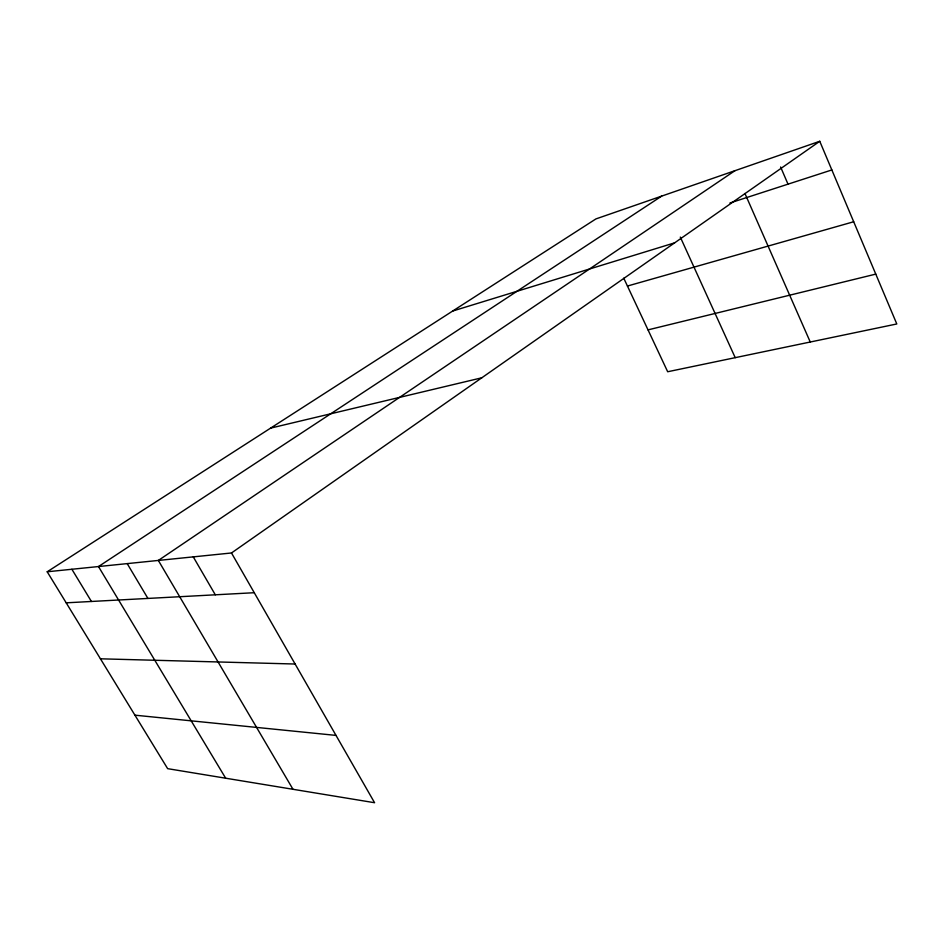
<?xml version="1.0" encoding="UTF-8"?>
<svg xmlns="http://www.w3.org/2000/svg" width="944" height="944" viewBox="0 0 944 944"><rect width="100%" height="100%" fill="white"/><g stroke="black" fill="none" stroke-linecap="round" stroke-linejoin="round"><path stroke-width="1.42" d="M231.492 552.972L374.579 802.719L167.654 768.664L47.2 571.781L231.492 552.972L819.758 141.281L896.8 323.969L667.679 371.747L623.748 278.173M734.939 170.699L158.344 560.441L292.982 789.29M661.661 196.116L98.483 566.553L225.675 778.222M47.2 571.781L595.935 218.914L819.758 141.281M729.936 202.984L831.853 169.944M452.695 311.036L674.618 242.856M627.441 286.044L853.695 221.757M648.021 329.881L875.772 274.114M270.609 428.116L481.806 377.801M66.186 602.827L254.255 592.714M100.43 658.806L295.106 664.021M134.921 715.174L336.005 735.4M71.886 569.267L91.415 601.47M127.204 563.615L147.913 598.425M193.272 556.877L215.303 594.803M680.305 237.074L735.211 357.658M744.958 193.508L810.247 342.011M780.605 166.994L788.004 184.151"/></g></svg>
